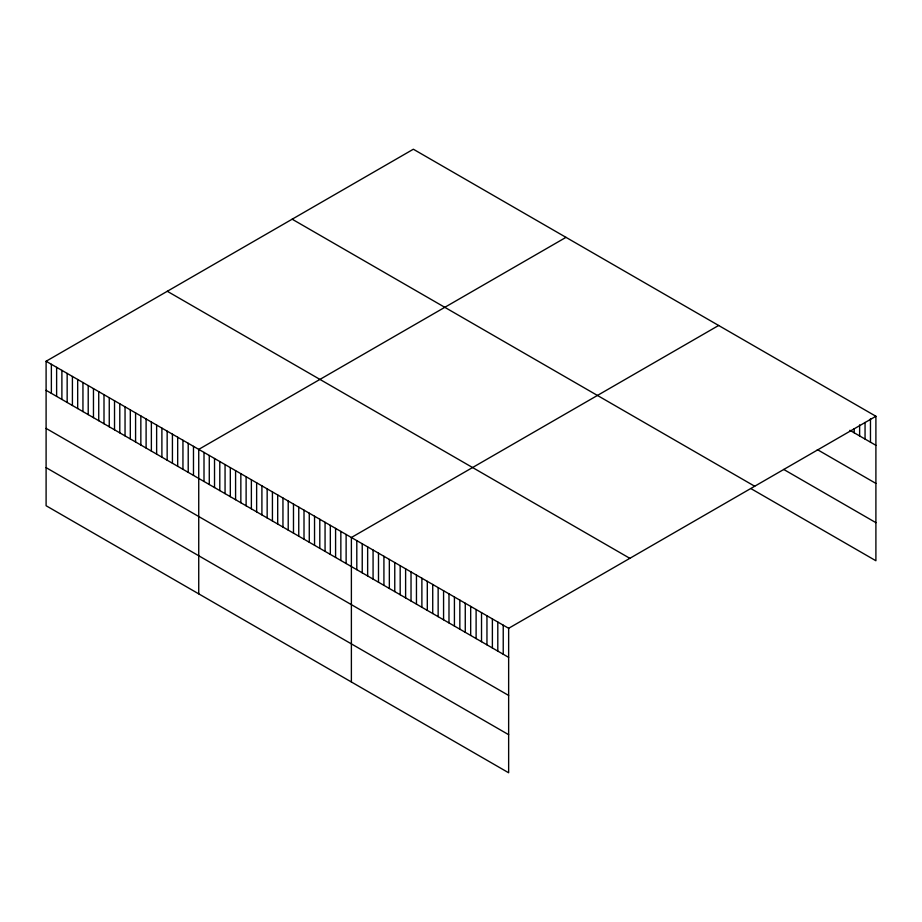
<?xml version="1.0" encoding="UTF-8"?>
<svg xmlns="http://www.w3.org/2000/svg" width="922" height="922" viewBox="0 0 922 922"><rect width="100%" height="100%" fill="white"/><g stroke="black" fill="none" stroke-linecap="round" stroke-linejoin="round"><path stroke-width="1.38" d="M46.1 361.251L508.644 628.297L508.644 772.774L46.1 505.729L46.1 361.251L413.356 149.226L875.9 416.271L875.9 560.749L751.176 488.741M565.993 237.346L198.737 449.383L198.737 593.86M718.63 325.478L351.386 537.503L351.386 681.98M508.644 628.297L875.9 416.271M849.865 430.297L875.9 445.326M817.33 449.602L875.9 483.416M783.712 469.436L875.9 522.659M292.159 219.194L754.703 486.24M167.297 291.283L629.841 558.329M46.1 390.306L508.644 657.363M46.1 428.396L508.644 695.442M46.1 467.638L508.644 734.684M870.472 418.669L870.472 442.191M865.055 422.46L865.055 439.068M859.627 424.869L859.627 435.933M854.21 428.649L854.21 432.798M503.228 625.174L503.228 654.228M497.799 622.039L497.799 651.093M492.383 618.904L492.383 647.97M486.954 615.781L486.954 644.835M481.526 612.646L481.526 641.7M476.109 609.511L476.109 638.577M470.681 606.388L470.681 635.442M465.264 603.253L465.264 632.308M459.836 600.118L459.836 629.184M454.419 596.995L454.419 626.05M448.991 593.86L448.991 622.915M443.574 590.725L443.574 619.791M438.146 587.602L438.146 616.657M432.729 584.467L432.729 613.522M427.301 581.333L427.301 610.399M421.884 578.209L421.884 607.264M416.456 575.074L416.456 604.129M411.028 571.94L411.028 601.006M405.611 568.816L405.611 597.871M400.183 565.682L400.183 594.736M394.766 562.558L394.766 591.613M389.338 559.423L389.338 588.478M383.921 556.289L383.921 585.343M378.493 553.165L378.493 582.22M373.076 550.031L373.076 579.085M367.648 546.896L367.648 575.95M362.231 543.773L362.231 572.827M356.802 540.638L356.802 569.692M346.119 534.472L346.119 563.526M340.852 531.429L340.852 560.484M335.585 528.387L335.585 557.441M330.33 525.356L330.33 554.41M325.063 522.313L325.063 551.368M319.796 519.27L319.796 548.325M314.54 516.228L314.54 545.294M309.273 513.197L309.273 542.251M304.006 510.154L304.006 539.209M298.751 507.112L298.751 536.178M293.484 504.08L293.484 533.135M288.217 501.038L288.217 530.092M282.95 497.995L282.95 527.061M277.695 494.964L277.695 524.019M272.428 491.922L272.428 520.976M267.161 488.879L267.161 517.945M261.906 485.848L261.906 514.902M256.639 482.805L256.639 511.86M251.372 479.763L251.372 508.829M246.116 476.732L246.116 505.786M240.849 473.689L240.849 502.744M235.583 470.646L235.583 499.701M230.316 467.615L230.316 496.67M225.06 464.573L225.06 493.627M219.793 461.53L219.793 490.585M214.526 458.499L214.526 487.554M209.271 455.456L209.271 484.511M204.004 452.414L204.004 481.468M193.482 446.34L193.482 475.395M188.215 443.298L188.215 472.352M182.948 440.267L182.948 469.321M177.681 437.224L177.681 466.278M172.426 434.181L172.426 463.236M167.159 431.15L167.159 460.205M161.892 428.108L161.892 457.162M156.636 425.065L156.636 454.12M151.369 422.034L151.369 451.089M146.102 418.991L146.102 448.046M140.847 415.949L140.847 445.003M135.58 412.918L135.58 441.972M130.313 409.875L130.313 438.93M125.046 406.833L125.046 435.887M119.791 403.801L119.791 432.856M114.524 400.759L114.524 429.813M109.257 397.716L109.257 426.771M104.002 394.685L104.002 423.74M98.735 391.643L98.735 420.697M93.468 388.6L93.468 417.654M88.212 385.569L88.212 414.623M82.945 382.526L82.945 411.581M77.679 379.484L77.679 408.538M72.412 376.453L72.412 405.507M67.156 373.41L67.156 402.465M61.889 370.367L61.889 399.422M56.622 367.336L56.622 396.391M51.367 364.294L51.367 393.348"/></g></svg>
